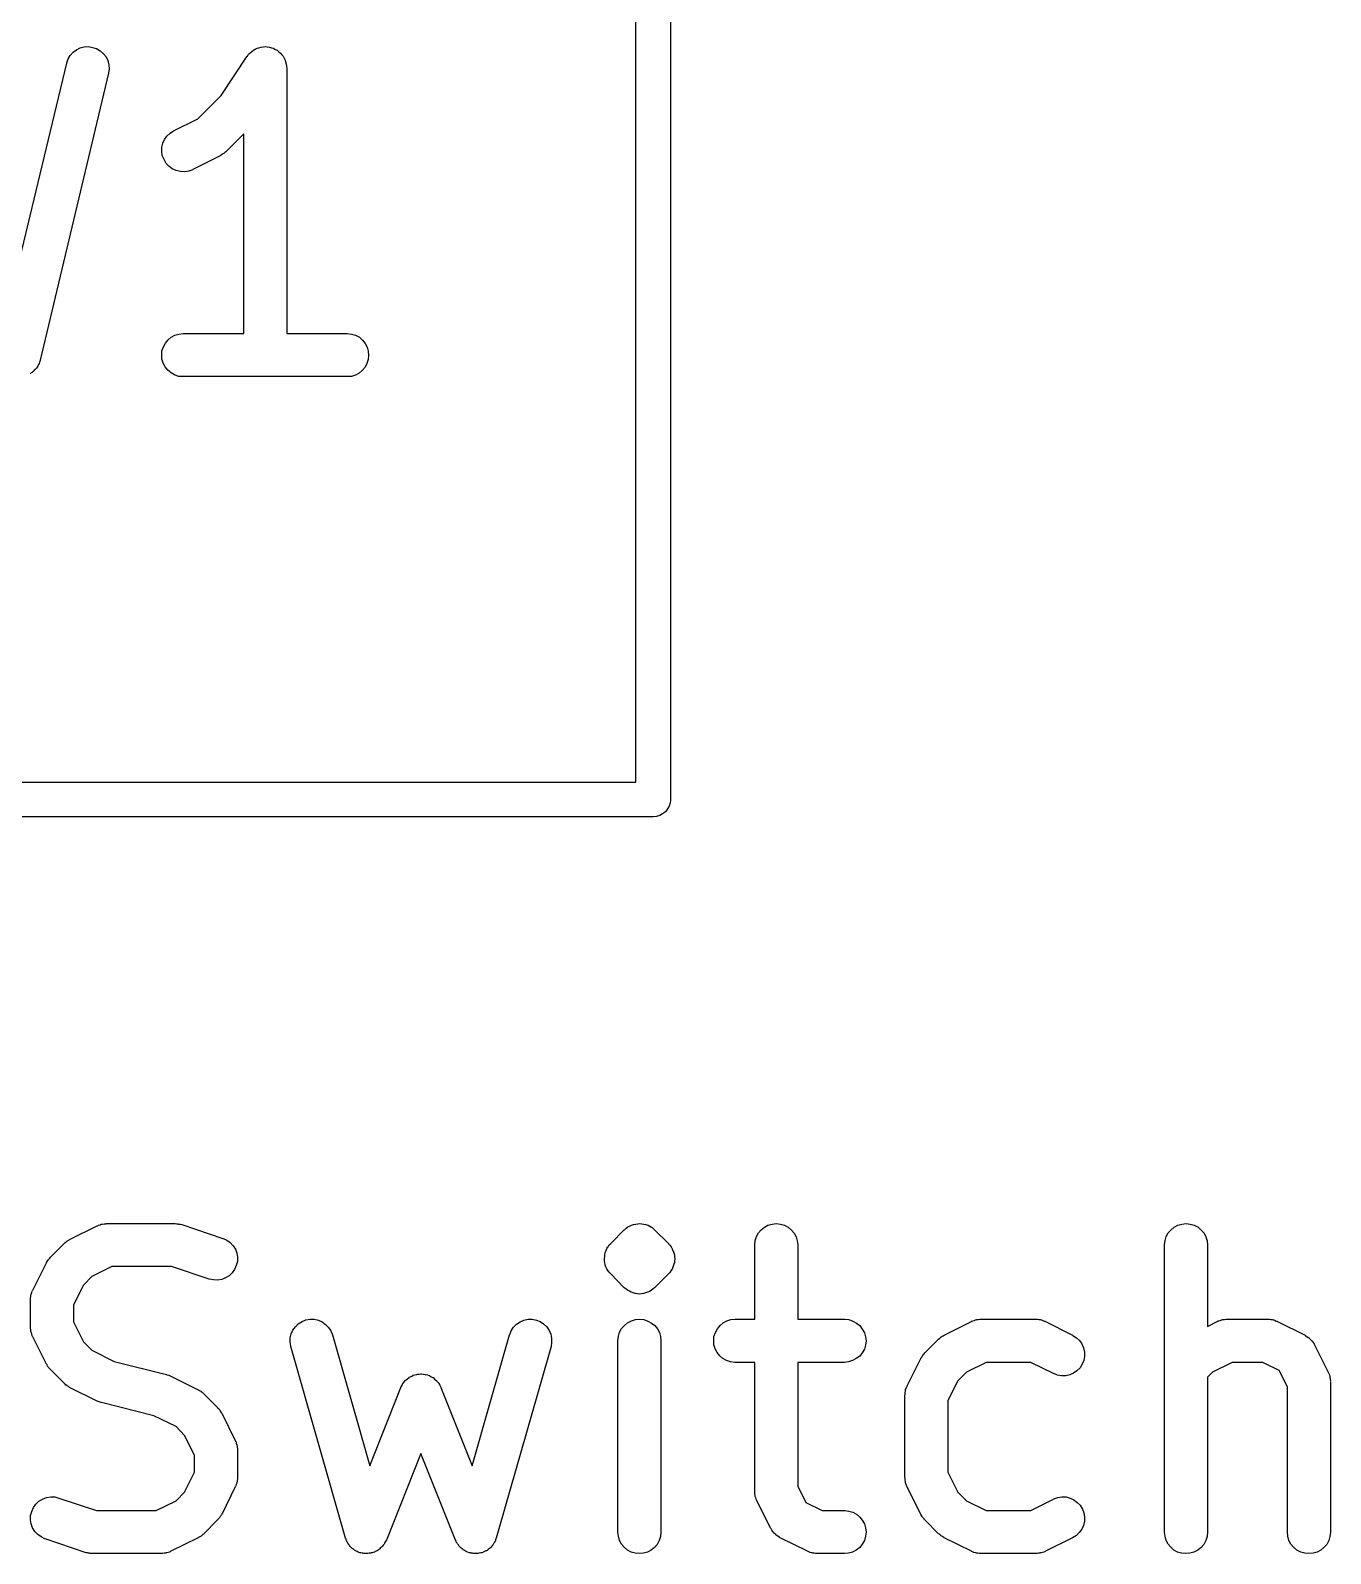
# Model space of a CAD drawing. Extents: x 99 to 194, y -157 to -33.
# Drawn here: x 189 to 193.53, y -105.84 to -100.53 of the extents above; entities that cross this region are included whole.
import ezdxf

# ---------------------------------------------------------------- set-up
doc = ezdxf.new("R2010")
doc.units = 0
doc.layers.add('BLACK', color=7, linetype='CONTINUOUS')

msp = doc.modelspace()

# ---------------------------------------------------------------- linework, layer by layer
at = {"layer": 'BLACK', "linetype": 'CONTINUOUS'}
for p, q in [((191.226, -91.6119), (191.226, -103.206)), ((191.106, -103.149), (191.106, -91.669)), ((189.144, -100.606), (189.156, -100.597)), ((189.156, -100.597), (189.169, -100.591)), ((189.169, -100.591), (189.183, -100.587)), ((189.183, -100.587), (189.198, -100.586)), ((189.198, -100.586), (189.212, -100.589)), ((189.212, -100.589), (189.226, -100.593)), ((189.226, -100.593), (189.239, -100.601)), ((189.239, -100.601), (189.25, -100.611)), ((189.767, -100.603), (189.773, -100.599)), ((189.773, -100.599), (189.779, -100.595)), ((189.773, -100.599), (189.773, -100.599)), ((189.773, -100.599), (189.773, -100.599)), ((189.779, -100.595), (189.786, -100.592)), ((189.786, -100.592), (189.792, -100.59)), ((189.786, -100.592), (189.786, -100.592)), ((189.786, -100.592), (189.786, -100.592)), ((189.792, -100.59), (189.8, -100.588)), ((189.8, -100.588), (189.807, -100.587)), ((189.8, -100.588), (189.8, -100.588)), ((189.8, -100.588), (189.8, -100.588)), ((189.807, -100.587), (189.814, -100.586)), ((189.814, -100.586), (189.814, -100.586)), ((189.814, -100.586), (189.821, -100.587)), ((189.814, -100.586), (189.814, -100.586)), ((189.821, -100.587), (189.829, -100.588)), ((189.829, -100.588), (189.829, -100.588)), ((189.829, -100.588), (189.829, -100.588)), ((189.829, -100.588), (189.836, -100.59)), ((189.836, -100.59), (189.843, -100.592)), ((189.843, -100.592), (189.843, -100.592)), ((189.843, -100.592), (189.843, -100.592)), ((189.843, -100.592), (189.849, -100.596)), ((189.849, -100.596), (189.856, -100.599)), ((189.856, -100.599), (189.856, -100.599)), ((189.856, -100.599), (189.856, -100.599)), ((189.856, -100.599), (189.861, -100.604)), ((188.952, -101.355), (189.122, -100.644)), ((189.122, -100.643), (189.127, -100.629)), ((189.122, -100.644), (189.122, -100.643)), ((189.127, -100.629), (189.134, -100.617)), ((189.134, -100.617), (189.144, -100.606)), ((189.25, -100.611), (189.259, -100.622)), ((189.259, -100.622), (189.265, -100.635)), ((189.265, -100.635), (189.269, -100.65)), ((189.269, -100.65), (189.27, -100.664)), ((189.66, -100.756), (189.751, -100.62)), ((189.751, -100.62), (189.752, -100.619)), ((189.752, -100.619), (189.756, -100.613)), ((189.752, -100.619), (189.752, -100.619)), ((189.752, -100.619), (189.752, -100.619)), ((189.752, -100.619), (189.752, -100.619)), ((189.756, -100.613), (189.761, -100.608)), ((189.761, -100.608), (189.767, -100.603)), ((189.761, -100.608), (189.761, -100.608)), ((189.761, -100.608), (189.761, -100.608)), ((189.861, -100.604), (189.867, -100.609)), ((189.867, -100.609), (189.867, -100.609)), ((189.867, -100.609), (189.867, -100.609)), ((189.867, -100.609), (189.871, -100.614)), ((189.871, -100.614), (189.876, -100.62)), ((189.876, -100.62), (189.876, -100.62)), ((189.876, -100.62), (189.876, -100.62)), ((189.876, -100.62), (189.88, -100.626)), ((189.88, -100.626), (189.883, -100.633)), ((189.883, -100.633), (189.883, -100.633)), ((189.883, -100.633), (189.883, -100.633)), ((189.883, -100.633), (189.885, -100.639)), ((189.885, -100.639), (189.887, -100.647)), ((189.887, -100.647), (189.887, -100.647)), ((189.887, -100.647), (189.887, -100.647)), ((189.887, -100.647), (189.888, -100.654)), ((189.888, -100.654), (189.889, -100.661)), ((189.268, -100.679), (189.029, -101.679)), ((189.27, -100.664), (189.268, -100.679)), ((189.889, -100.661), (189.889, -101.586)), ((189.579, -100.838), (189.66, -100.756)), ((189.494, -100.88), (189.579, -100.838)), ((189.457, -100.923), (189.463, -100.91)), ((189.463, -100.91), (189.471, -100.898)), ((189.471, -100.898), (189.482, -100.888)), ((189.482, -100.888), (189.494, -100.88)), ((189.739, -100.89), (189.676, -100.953)), ((189.739, -101.586), (189.739, -100.89)), ((189.453, -100.952), (189.454, -100.937)), ((189.455, -100.966), (189.453, -100.952)), ((189.454, -100.937), (189.457, -100.923)), ((189.461, -100.98), (189.455, -100.966)), ((189.657, -100.967), (189.561, -101.014)), ((189.66, -100.964), (189.657, -100.967)), ((189.664, -100.962), (189.66, -100.964)), ((189.666, -100.96), (189.664, -100.962)), ((189.669, -100.959), (189.666, -100.96)), ((189.672, -100.956), (189.669, -100.959)), ((189.675, -100.953), (189.672, -100.956)), ((189.676, -100.953), (189.675, -100.953)), ((189.468, -100.993), (189.461, -100.98)), ((189.478, -101.003), (189.468, -100.993)), ((189.49, -101.012), (189.478, -101.003)), ((189.503, -101.018), (189.49, -101.012)), ((189.518, -101.021), (189.503, -101.018)), ((189.532, -101.022), (189.518, -101.021)), ((189.547, -101.02), (189.532, -101.022)), ((189.561, -101.015), (189.547, -101.02)), ((189.561, -101.014), (189.561, -101.015)), ((189.466, -101.619), (189.475, -101.608)), ((189.475, -101.608), (189.486, -101.599)), ((189.486, -101.599), (189.499, -101.592)), ((189.499, -101.592), (189.513, -101.588)), ((189.513, -101.588), (189.528, -101.586)), ((189.528, -101.586), (189.739, -101.586)), ((189.889, -101.586), (190.099, -101.586)), ((190.099, -101.586), (190.1, -101.586)), ((190.1, -101.586), (190.115, -101.588)), ((190.115, -101.588), (190.129, -101.592)), ((190.129, -101.592), (190.142, -101.599)), ((190.142, -101.599), (190.153, -101.609)), ((190.153, -101.609), (190.162, -101.62)), ((189.453, -101.661), (189.454, -101.646)), ((189.454, -101.675), (189.453, -101.661)), ((189.454, -101.646), (189.459, -101.632)), ((189.459, -101.632), (189.466, -101.619)), ((190.162, -101.62), (190.169, -101.633)), ((190.169, -101.633), (190.173, -101.647)), ((190.173, -101.647), (190.174, -101.662)), ((190.174, -101.662), (190.173, -101.676)), ((189.009, -101.714), (189.007, -101.717)), ((189.012, -101.711), (189.009, -101.714)), ((189.014, -101.709), (189.012, -101.711)), ((189.017, -101.706), (189.014, -101.709)), ((189.019, -101.703), (189.017, -101.706)), ((189.021, -101.7), (189.019, -101.703)), ((189.022, -101.696), (189.021, -101.7)), ((189.024, -101.694), (189.022, -101.696)), ((189.026, -101.69), (189.024, -101.694)), ((189.027, -101.686), (189.026, -101.69)), ((189.028, -101.683), (189.027, -101.686)), ((189.029, -101.68), (189.028, -101.683)), ((189.029, -101.679), (189.029, -101.68)), ((189.458, -101.689), (189.454, -101.675)), ((189.465, -101.702), (189.458, -101.689)), ((189.474, -101.714), (189.465, -101.702)), ((189.486, -101.723), (189.474, -101.714)), ((190.152, -101.715), (190.141, -101.724)), ((190.162, -101.703), (190.152, -101.715)), ((190.168, -101.69), (190.162, -101.703)), ((190.173, -101.676), (190.168, -101.69)), ((188.998, -101.723), (188.995, -101.726)), ((189.002, -101.721), (188.998, -101.723)), ((189.004, -101.719), (189.002, -101.721)), ((189.007, -101.717), (189.004, -101.719)), ((189.498, -101.73), (189.486, -101.723)), ((189.512, -101.735), (189.498, -101.73)), ((189.527, -101.736), (189.512, -101.735)), ((189.528, -101.736), (189.527, -101.736)), ((190.099, -101.736), (189.528, -101.736)), ((190.114, -101.735), (190.099, -101.736)), ((190.128, -101.731), (190.114, -101.735)), ((190.141, -101.724), (190.128, -101.731)), ((179.226, -103.149), (191.106, -103.149)), ((191.209, -103.252), (191.199, -103.259)), ((191.216, -103.242), (191.209, -103.252)), ((191.222, -103.232), (191.216, -103.242)), ((191.225, -103.221), (191.222, -103.232)), ((191.226, -103.212), (191.225, -103.221)), ((191.226, -103.206), (191.226, -103.209)), ((191.226, -103.209), (191.226, -103.212)), ((191.226, -103.212), (191.226, -103.212)), ((191.163, -103.269), (179.169, -103.269)), ((191.166, -103.269), (191.163, -103.269)), ((191.178, -103.268), (191.166, -103.269)), ((191.189, -103.265), (191.178, -103.268)), ((191.199, -103.259), (191.189, -103.265)), ((189.247, -104.688), (189.252, -104.687)), ((189.252, -104.687), (189.257, -104.687)), ((189.257, -104.687), (189.259, -104.687)), ((189.259, -104.687), (189.261, -104.686)), ((189.261, -104.686), (189.499, -104.686)), ((189.499, -104.686), (189.5, -104.686)), ((189.5, -104.686), (189.505, -104.687)), ((189.505, -104.687), (189.509, -104.687)), ((189.509, -104.687), (189.512, -104.688)), ((191.105, -104.688), (191.112, -104.687)), ((191.112, -104.687), (191.119, -104.686)), ((191.119, -104.686), (191.119, -104.686)), ((191.119, -104.686), (191.119, -104.686)), ((191.119, -104.686), (191.119, -104.686)), ((191.119, -104.686), (191.126, -104.687)), ((191.119, -104.686), (191.119, -104.686)), ((191.126, -104.687), (191.133, -104.688)), ((191.581, -104.688), (191.595, -104.686)), ((191.595, -104.686), (191.61, -104.688)), ((193.009, -104.688), (193.024, -104.686)), ((193.024, -104.686), (193.038, -104.688)), ((189.132, -104.742), (189.228, -104.694)), ((189.228, -104.694), (189.229, -104.694)), ((189.229, -104.694), (189.231, -104.693)), ((189.231, -104.693), (189.233, -104.692)), ((189.233, -104.692), (189.238, -104.691)), ((189.238, -104.691), (189.242, -104.689)), ((189.242, -104.689), (189.245, -104.688)), ((189.245, -104.688), (189.247, -104.688)), ((189.512, -104.688), (189.515, -104.688)), ((189.515, -104.688), (189.519, -104.689)), ((189.519, -104.689), (189.523, -104.69)), ((189.523, -104.69), (189.666, -104.738)), ((189.666, -104.738), (189.667, -104.738)), ((189.667, -104.738), (189.68, -104.744)), ((191.018, -104.756), (191.065, -104.708)), ((191.065, -104.708), (191.066, -104.708)), ((191.066, -104.708), (191.072, -104.703)), ((191.066, -104.708), (191.066, -104.708)), ((191.066, -104.708), (191.066, -104.708)), ((191.066, -104.708), (191.066, -104.708)), ((191.066, -104.708), (191.066, -104.708)), ((191.066, -104.708), (191.066, -104.708)), ((191.066, -104.708), (191.066, -104.708)), ((191.072, -104.703), (191.077, -104.699)), ((191.077, -104.699), (191.078, -104.698)), ((191.077, -104.699), (191.077, -104.699)), ((191.077, -104.699), (191.077, -104.699)), ((191.077, -104.699), (191.077, -104.699)), ((191.078, -104.698), (191.084, -104.695)), ((191.084, -104.695), (191.09, -104.692)), ((191.09, -104.692), (191.09, -104.692)), ((191.09, -104.692), (191.09, -104.692)), ((191.09, -104.692), (191.09, -104.692)), ((191.09, -104.692), (191.091, -104.692)), ((191.091, -104.692), (191.097, -104.69)), ((191.097, -104.69), (191.104, -104.688)), ((191.104, -104.688), (191.104, -104.688)), ((191.104, -104.688), (191.104, -104.688)), ((191.104, -104.688), (191.104, -104.688)), ((191.104, -104.688), (191.105, -104.688)), ((191.133, -104.688), (191.133, -104.688)), ((191.133, -104.688), (191.133, -104.688)), ((191.133, -104.688), (191.134, -104.688)), ((191.134, -104.688), (191.134, -104.688)), ((191.134, -104.688), (191.14, -104.69)), ((191.14, -104.69), (191.147, -104.692)), ((191.147, -104.692), (191.147, -104.692)), ((191.147, -104.692), (191.147, -104.692)), ((191.147, -104.692), (191.148, -104.692)), ((191.148, -104.692), (191.148, -104.692)), ((191.148, -104.692), (191.154, -104.696)), ((191.154, -104.696), (191.16, -104.699)), ((191.16, -104.699), (191.16, -104.699)), ((191.16, -104.699), (191.16, -104.699)), ((191.16, -104.699), (191.16, -104.699)), ((191.16, -104.699), (191.161, -104.699)), ((191.161, -104.699), (191.166, -104.704)), ((191.166, -104.704), (191.171, -104.708)), ((191.171, -104.708), (191.219, -104.756)), ((191.521, -104.746), (191.526, -104.732)), ((191.526, -104.732), (191.533, -104.719)), ((191.533, -104.719), (191.542, -104.708)), ((191.542, -104.708), (191.554, -104.699)), ((191.554, -104.699), (191.566, -104.692)), ((191.566, -104.692), (191.581, -104.688)), ((191.61, -104.688), (191.624, -104.692)), ((191.624, -104.692), (191.637, -104.699)), ((191.637, -104.699), (191.648, -104.709)), ((191.648, -104.709), (191.657, -104.72)), ((191.657, -104.72), (191.664, -104.733)), ((191.664, -104.733), (191.668, -104.747)), ((192.95, -104.746), (192.954, -104.732)), ((192.954, -104.732), (192.961, -104.719)), ((192.961, -104.719), (192.971, -104.708)), ((192.971, -104.708), (192.982, -104.699)), ((192.982, -104.699), (192.995, -104.692)), ((192.995, -104.692), (193.009, -104.688)), ((193.038, -104.688), (193.052, -104.692)), ((193.052, -104.692), (193.065, -104.699)), ((193.065, -104.699), (193.076, -104.709)), ((193.076, -104.709), (193.086, -104.72)), ((193.086, -104.72), (193.092, -104.733)), ((193.092, -104.733), (193.097, -104.747)), ((189.065, -104.804), (189.113, -104.756)), ((189.113, -104.756), (189.114, -104.755)), ((189.114, -104.755), (189.117, -104.753)), ((189.117, -104.753), (189.12, -104.75)), ((189.12, -104.75), (189.123, -104.748)), ((189.123, -104.748), (189.125, -104.746)), ((189.125, -104.746), (189.129, -104.744)), ((189.129, -104.744), (189.132, -104.742)), ((189.68, -104.744), (189.692, -104.753)), ((189.692, -104.753), (189.702, -104.764)), ((189.702, -104.764), (189.71, -104.776)), ((189.71, -104.776), (189.715, -104.79)), ((189.715, -104.79), (189.717, -104.804)), ((190.997, -104.794), (190.999, -104.787)), ((190.999, -104.787), (191.002, -104.78)), ((191.002, -104.78), (191.005, -104.773)), ((191.002, -104.78), (191.002, -104.78)), ((191.002, -104.78), (191.002, -104.78)), ((191.005, -104.773), (191.008, -104.767)), ((191.008, -104.767), (191.009, -104.767)), ((191.009, -104.767), (191.013, -104.761)), ((191.009, -104.767), (191.009, -104.767)), ((191.013, -104.761), (191.018, -104.756)), ((191.219, -104.756), (191.219, -104.756)), ((191.219, -104.756), (191.219, -104.756)), ((191.219, -104.756), (191.219, -104.756)), ((191.219, -104.756), (191.22, -104.757)), ((191.22, -104.757), (191.224, -104.762)), ((191.224, -104.762), (191.229, -104.768)), ((191.229, -104.768), (191.229, -104.768)), ((191.229, -104.768), (191.229, -104.768)), ((191.229, -104.768), (191.232, -104.774)), ((191.232, -104.774), (191.235, -104.781)), ((191.235, -104.781), (191.236, -104.781)), ((191.236, -104.781), (191.236, -104.781)), ((191.236, -104.781), (191.238, -104.788)), ((191.238, -104.788), (191.24, -104.795)), ((191.52, -104.76), (191.521, -104.746)), ((191.52, -104.761), (191.52, -104.76)), ((191.52, -105.02), (191.52, -104.761)), ((191.668, -104.747), (191.67, -104.761)), ((191.67, -104.761), (191.67, -105.02)), ((192.948, -104.76), (192.95, -104.746)), ((192.948, -104.761), (192.948, -104.76)), ((192.948, -105.761), (192.948, -104.761)), ((193.097, -104.747), (193.098, -104.761)), ((193.098, -104.761), (193.098, -105.045)), ((189.004, -104.918), (189.051, -104.823)), ((189.051, -104.823), (189.052, -104.822)), ((189.052, -104.822), (189.054, -104.819)), ((189.054, -104.819), (189.056, -104.815)), ((189.056, -104.815), (189.058, -104.812)), ((189.058, -104.812), (189.06, -104.81)), ((189.06, -104.81), (189.063, -104.807)), ((189.063, -104.807), (189.065, -104.804)), ((189.279, -104.836), (189.21, -104.871)), ((189.487, -104.836), (189.279, -104.836)), ((189.618, -104.88), (189.487, -104.836)), ((189.713, -104.833), (189.707, -104.847)), ((189.717, -104.819), (189.713, -104.833)), ((189.717, -104.804), (189.717, -104.819)), ((190.996, -104.808), (190.997, -104.801)), ((190.996, -104.809), (190.996, -104.808)), ((190.996, -104.808), (190.996, -104.808)), ((190.996, -104.816), (190.996, -104.809)), ((190.997, -104.823), (190.996, -104.816)), ((190.997, -104.801), (190.997, -104.794)), ((190.997, -104.794), (190.997, -104.794)), ((190.997, -104.794), (190.997, -104.794)), ((190.999, -104.83), (190.997, -104.823)), ((190.997, -104.823), (190.997, -104.823)), ((190.997, -104.823), (190.997, -104.823)), ((191.001, -104.837), (190.999, -104.83)), ((191.005, -104.844), (191.001, -104.837)), ((191.001, -104.837), (191.001, -104.837)), ((191.001, -104.837), (191.001, -104.837)), ((191.008, -104.85), (191.005, -104.844)), ((191.232, -104.845), (191.228, -104.851)), ((191.235, -104.838), (191.232, -104.845)), ((191.237, -104.831), (191.235, -104.838)), ((191.235, -104.838), (191.235, -104.838)), ((191.235, -104.838), (191.235, -104.838)), ((191.239, -104.824), (191.237, -104.831)), ((191.24, -104.824), (191.239, -104.824)), ((191.239, -104.824), (191.239, -104.824)), ((191.24, -104.795), (191.24, -104.795)), ((191.24, -104.795), (191.24, -104.795)), ((191.24, -104.795), (191.24, -104.802)), ((191.24, -104.802), (191.241, -104.809)), ((191.241, -104.81), (191.24, -104.817)), ((191.24, -104.817), (191.24, -104.824)), ((191.241, -104.809), (191.241, -104.81)), ((191.241, -104.81), (191.241, -104.81)), ((189.21, -104.871), (189.18, -104.901)), ((189.633, -104.883), (189.618, -104.88)), ((189.647, -104.884), (189.633, -104.883)), ((189.662, -104.881), (189.647, -104.884)), ((189.675, -104.876), (189.662, -104.881)), ((189.688, -104.868), (189.675, -104.876)), ((189.699, -104.858), (189.688, -104.868)), ((189.707, -104.847), (189.699, -104.858)), ((191.013, -104.856), (191.008, -104.85)), ((191.008, -104.85), (191.008, -104.85)), ((191.008, -104.85), (191.008, -104.85)), ((191.017, -104.861), (191.013, -104.856)), ((191.017, -104.862), (191.017, -104.861)), ((191.018, -104.862), (191.017, -104.862)), ((191.017, -104.862), (191.017, -104.862)), ((191.017, -104.862), (191.017, -104.862)), ((191.065, -104.91), (191.018, -104.862)), ((191.219, -104.862), (191.171, -104.91)), ((191.224, -104.857), (191.219, -104.862)), ((191.228, -104.851), (191.224, -104.857)), ((191.228, -104.851), (191.228, -104.851)), ((191.228, -104.851), (191.228, -104.851)), ((188.996, -104.946), (188.997, -104.941)), ((188.996, -104.949), (188.996, -104.946)), ((188.996, -104.951), (188.996, -104.949)), ((188.996, -104.952), (188.996, -104.951)), ((188.996, -105.047), (188.996, -104.952)), ((188.997, -104.936), (188.998, -104.934)), ((188.997, -104.941), (188.997, -104.936)), ((188.998, -104.932), (189, -104.927)), ((188.998, -104.934), (188.998, -104.932)), ((189, -104.927), (189.002, -104.922)), ((189.002, -104.922), (189.003, -104.92)), ((189.003, -104.92), (189.004, -104.918)), ((189.18, -104.901), (189.146, -104.97)), ((191.071, -104.914), (191.065, -104.91)), ((191.076, -104.919), (191.071, -104.914)), ((191.077, -104.919), (191.076, -104.919)), ((191.076, -104.919), (191.076, -104.919)), ((191.076, -104.919), (191.076, -104.919)), ((191.083, -104.922), (191.077, -104.919)), ((191.077, -104.919), (191.077, -104.919)), ((191.089, -104.926), (191.083, -104.922)), ((191.09, -104.926), (191.089, -104.926)), ((191.089, -104.926), (191.089, -104.926)), ((191.089, -104.926), (191.089, -104.926)), ((191.089, -104.926), (191.089, -104.926)), ((191.096, -104.928), (191.09, -104.926)), ((191.103, -104.93), (191.096, -104.928)), ((191.096, -104.928), (191.096, -104.928)), ((191.104, -104.93), (191.103, -104.93)), ((191.103, -104.93), (191.103, -104.93)), ((191.103, -104.93), (191.103, -104.93)), ((191.103, -104.93), (191.103, -104.93)), ((191.111, -104.931), (191.104, -104.93)), ((191.118, -104.932), (191.111, -104.931)), ((191.125, -104.931), (191.118, -104.932)), ((191.118, -104.932), (191.118, -104.932)), ((191.118, -104.932), (191.118, -104.932)), ((191.118, -104.932), (191.118, -104.932)), ((191.118, -104.932), (191.118, -104.932)), ((191.132, -104.93), (191.125, -104.931)), ((191.133, -104.93), (191.132, -104.93)), ((191.132, -104.93), (191.132, -104.93)), ((191.132, -104.93), (191.132, -104.93)), ((191.139, -104.928), (191.133, -104.93)), ((191.133, -104.93), (191.133, -104.93)), ((191.146, -104.926), (191.139, -104.928)), ((191.147, -104.926), (191.146, -104.926)), ((191.146, -104.926), (191.146, -104.926)), ((191.146, -104.926), (191.146, -104.926)), ((191.153, -104.923), (191.147, -104.926)), ((191.147, -104.926), (191.147, -104.926)), ((191.159, -104.92), (191.153, -104.923)), ((191.16, -104.919), (191.159, -104.919)), ((191.159, -104.919), (191.159, -104.919)), ((191.159, -104.919), (191.159, -104.92)), ((191.165, -104.915), (191.16, -104.919)), ((191.16, -104.919), (191.16, -104.919)), ((191.171, -104.91), (191.165, -104.915)), ((191.171, -104.91), (191.171, -104.91)), ((191.171, -104.91), (191.171, -104.91)), ((191.171, -104.91), (191.171, -104.91)), ((191.171, -104.91), (191.171, -104.91)), ((191.171, -104.91), (191.171, -104.91)), ((191.171, -104.91), (191.171, -104.91)), ((191.171, -104.91), (191.171, -104.91)), ((189.146, -104.97), (189.146, -105.029)), ((188.996, -105.049), (188.996, -105.047)), ((188.996, -105.051), (188.996, -105.049)), ((188.997, -105.057), (188.996, -105.051)), ((188.997, -105.062), (188.997, -105.057)), ((189.146, -105.029), (189.18, -105.098)), ((189.904, -105.071), (189.91, -105.058)), ((189.91, -105.058), (189.919, -105.046)), ((189.919, -105.046), (189.929, -105.036)), ((189.929, -105.036), (189.942, -105.028)), ((189.942, -105.028), (189.955, -105.022)), ((189.955, -105.022), (189.97, -105.02)), ((189.97, -105.02), (189.984, -105.02)), ((189.984, -105.02), (189.999, -105.023)), ((189.999, -105.023), (190.012, -105.029)), ((190.012, -105.029), (190.024, -105.038)), ((190.024, -105.038), (190.034, -105.048)), ((190.034, -105.048), (190.042, -105.06)), ((190.671, -105.06), (190.679, -105.047)), ((190.679, -105.047), (190.69, -105.037)), ((190.69, -105.037), (190.702, -105.029)), ((190.702, -105.029), (190.715, -105.023)), ((190.715, -105.023), (190.73, -105.02)), ((190.73, -105.02), (190.744, -105.02)), ((190.744, -105.02), (190.759, -105.023)), ((190.759, -105.023), (190.772, -105.028)), ((190.772, -105.028), (190.784, -105.036)), ((190.784, -105.036), (190.795, -105.046)), ((190.795, -105.046), (190.803, -105.059)), ((191.049, -105.065), (191.056, -105.052)), ((191.056, -105.052), (191.066, -105.041)), ((191.066, -105.041), (191.077, -105.032)), ((191.077, -105.032), (191.09, -105.025)), ((191.09, -105.025), (191.104, -105.021)), ((191.104, -105.021), (191.119, -105.02)), ((191.119, -105.02), (191.133, -105.021)), ((191.133, -105.021), (191.147, -105.026)), ((191.147, -105.026), (191.16, -105.033)), ((191.16, -105.033), (191.172, -105.042)), ((191.172, -105.042), (191.181, -105.053)), ((191.181, -105.053), (191.188, -105.066)), ((191.383, -105.066), (191.39, -105.053)), ((191.39, -105.053), (191.399, -105.041)), ((191.399, -105.041), (191.41, -105.032)), ((191.41, -105.032), (191.423, -105.025)), ((191.423, -105.025), (191.437, -105.021)), ((191.437, -105.021), (191.452, -105.02)), ((191.452, -105.02), (191.52, -105.02)), ((191.67, -105.02), (191.833, -105.02)), ((191.833, -105.02), (191.834, -105.02)), ((191.834, -105.02), (191.848, -105.021)), ((191.848, -105.021), (191.862, -105.026)), ((191.862, -105.026), (191.875, -105.033)), ((191.875, -105.033), (191.886, -105.042)), ((191.886, -105.042), (191.895, -105.054)), ((191.895, -105.054), (191.902, -105.067)), ((192.18, -105.075), (192.275, -105.028)), ((192.275, -105.028), (192.276, -105.027)), ((192.276, -105.027), (192.278, -105.026)), ((192.278, -105.026), (192.28, -105.025)), ((192.28, -105.025), (192.285, -105.024)), ((192.285, -105.024), (192.29, -105.022)), ((192.29, -105.022), (192.292, -105.022)), ((192.292, -105.022), (192.294, -105.021)), ((192.294, -105.021), (192.299, -105.021)), ((192.299, -105.021), (192.304, -105.02)), ((192.304, -105.02), (192.307, -105.02)), ((192.307, -105.02), (192.309, -105.02)), ((192.309, -105.02), (192.499, -105.02)), ((192.499, -105.02), (192.5, -105.02)), ((192.5, -105.02), (192.503, -105.02)), ((192.503, -105.02), (192.505, -105.02)), ((192.505, -105.02), (192.51, -105.021)), ((192.51, -105.021), (192.515, -105.021)), ((192.515, -105.021), (192.517, -105.022)), ((192.517, -105.022), (192.519, -105.022)), ((192.519, -105.022), (192.524, -105.024)), ((192.524, -105.024), (192.529, -105.026)), ((192.529, -105.026), (192.531, -105.027)), ((192.531, -105.027), (192.533, -105.028)), ((192.533, -105.028), (192.628, -105.075)), ((193.098, -105.045), (193.132, -105.028)), ((193.132, -105.028), (193.133, -105.027)), ((193.133, -105.027), (193.135, -105.026)), ((193.135, -105.026), (193.137, -105.025)), ((193.137, -105.025), (193.142, -105.024)), ((193.142, -105.024), (193.147, -105.022)), ((193.147, -105.022), (193.149, -105.022)), ((193.149, -105.022), (193.151, -105.021)), ((193.151, -105.021), (193.157, -105.021)), ((193.157, -105.021), (193.162, -105.02)), ((193.162, -105.02), (193.164, -105.02)), ((193.164, -105.02), (193.166, -105.02)), ((193.166, -105.02), (193.309, -105.02)), ((193.309, -105.02), (193.31, -105.02)), ((193.31, -105.02), (193.312, -105.02)), ((193.312, -105.02), (193.314, -105.02)), ((193.314, -105.02), (193.319, -105.021)), ((193.319, -105.021), (193.324, -105.021)), ((193.324, -105.021), (193.327, -105.022)), ((193.327, -105.022), (193.329, -105.022)), ((193.329, -105.022), (193.334, -105.024)), ((193.334, -105.024), (193.338, -105.026)), ((193.338, -105.026), (193.34, -105.027)), ((193.34, -105.027), (193.342, -105.028)), ((193.342, -105.028), (193.438, -105.075)), ((188.998, -105.064), (188.997, -105.062)), ((188.998, -105.066), (188.998, -105.064)), ((189, -105.071), (188.998, -105.066)), ((189.001, -105.076), (189, -105.071)), ((189.002, -105.078), (189.001, -105.076)), ((189.003, -105.08), (189.002, -105.078)), ((189.004, -105.081), (189.003, -105.08)), ((189.051, -105.176), (189.004, -105.081)), ((189.18, -105.098), (189.21, -105.128)), ((189.901, -105.085), (189.904, -105.071)), ((189.901, -105.1), (189.901, -105.085)), ((189.903, -105.114), (189.901, -105.1)), ((190.042, -105.06), (190.048, -105.074)), ((190.048, -105.074), (190.178, -105.53)), ((190.535, -105.53), (190.665, -105.074)), ((190.665, -105.074), (190.666, -105.073)), ((190.666, -105.073), (190.671, -105.06)), ((190.803, -105.059), (190.809, -105.072)), ((190.809, -105.072), (190.812, -105.086)), ((190.812, -105.101), (190.81, -105.115)), ((190.812, -105.086), (190.812, -105.101)), ((191.043, -105.094), (191.045, -105.079)), ((191.043, -105.095), (191.043, -105.094)), ((191.043, -105.761), (191.043, -105.095)), ((191.045, -105.079), (191.049, -105.065)), ((191.188, -105.066), (191.192, -105.08)), ((191.192, -105.08), (191.193, -105.095)), ((191.193, -105.095), (191.193, -105.761)), ((191.377, -105.094), (191.378, -105.08)), ((191.378, -105.109), (191.377, -105.094)), ((191.378, -105.08), (191.383, -105.066)), ((191.382, -105.123), (191.378, -105.109)), ((191.902, -105.067), (191.906, -105.081)), ((191.906, -105.11), (191.902, -105.124)), ((191.906, -105.081), (191.908, -105.095)), ((191.908, -105.095), (191.906, -105.11)), ((192.113, -105.137), (192.161, -105.089)), ((192.161, -105.089), (192.165, -105.086)), ((192.161, -105.089), (192.161, -105.089)), ((192.165, -105.086), (192.168, -105.083)), ((192.168, -105.083), (192.17, -105.081)), ((192.17, -105.081), (192.173, -105.079)), ((192.173, -105.079), (192.177, -105.077)), ((192.177, -105.077), (192.18, -105.075)), ((192.628, -105.075), (192.629, -105.076)), ((192.629, -105.076), (192.641, -105.084)), ((192.641, -105.084), (192.652, -105.094)), ((192.652, -105.094), (192.66, -105.106)), ((192.66, -105.106), (192.666, -105.119)), ((193.438, -105.075), (193.439, -105.076)), ((193.439, -105.076), (193.44, -105.077)), ((193.44, -105.077), (193.441, -105.077)), ((193.441, -105.077), (193.446, -105.081)), ((193.446, -105.081), (193.451, -105.084)), ((193.451, -105.084), (193.452, -105.085)), ((193.452, -105.085), (193.453, -105.086)), ((193.453, -105.086), (193.457, -105.09)), ((193.457, -105.09), (193.461, -105.094)), ((193.461, -105.094), (193.462, -105.095)), ((193.462, -105.095), (193.463, -105.096)), ((193.463, -105.096), (193.466, -105.101)), ((193.466, -105.101), (193.47, -105.106)), ((193.47, -105.106), (193.47, -105.107)), ((193.47, -105.107), (193.471, -105.109)), ((193.471, -105.109), (193.519, -105.204)), ((189.21, -105.128), (189.287, -105.167)), ((189.903, -105.115), (189.903, -105.114)), ((190.094, -105.782), (189.903, -105.115)), ((190.81, -105.115), (190.619, -105.782)), ((191.389, -105.136), (191.382, -105.123)), ((191.398, -105.147), (191.389, -105.136)), ((191.409, -105.157), (191.398, -105.147)), ((191.422, -105.164), (191.409, -105.157)), ((191.436, -105.168), (191.422, -105.164)), ((191.861, -105.164), (191.847, -105.168)), ((191.874, -105.157), (191.861, -105.164)), ((191.886, -105.148), (191.874, -105.157)), ((191.895, -105.137), (191.886, -105.148)), ((191.902, -105.124), (191.895, -105.137)), ((192.051, -105.252), (192.099, -105.156)), ((192.099, -105.155), (192.102, -105.152)), ((192.099, -105.156), (192.099, -105.155)), ((192.102, -105.152), (192.104, -105.148)), ((192.104, -105.148), (192.106, -105.146)), ((192.106, -105.146), (192.107, -105.143)), ((192.107, -105.143), (192.11, -105.14)), ((192.11, -105.14), (192.113, -105.137)), ((192.667, -105.163), (192.661, -105.176)), ((192.666, -105.119), (192.669, -105.134)), ((192.669, -105.148), (192.667, -105.163)), ((192.669, -105.134), (192.669, -105.148)), ((189.054, -105.179), (189.051, -105.176)), ((189.055, -105.183), (189.054, -105.179)), ((189.057, -105.186), (189.055, -105.183)), ((189.059, -105.188), (189.057, -105.186)), ((189.062, -105.191), (189.059, -105.188)), ((189.065, -105.195), (189.062, -105.191)), ((189.113, -105.243), (189.065, -105.195)), ((189.065, -105.195), (189.065, -105.195)), ((189.287, -105.167), (189.47, -105.212)), ((189.47, -105.212), (189.471, -105.213)), ((189.471, -105.213), (189.471, -105.213)), ((189.471, -105.213), (189.472, -105.213)), ((189.472, -105.213), (189.478, -105.215)), ((189.478, -105.215), (189.485, -105.218)), ((190.322, -105.219), (190.328, -105.216)), ((190.328, -105.216), (190.329, -105.215)), ((190.328, -105.216), (190.328, -105.216)), ((190.329, -105.215), (190.335, -105.214)), ((190.335, -105.214), (190.342, -105.212)), ((190.342, -105.212), (190.343, -105.211)), ((190.342, -105.212), (190.342, -105.212)), ((190.343, -105.211), (190.35, -105.211)), ((190.35, -105.211), (190.356, -105.21)), ((190.356, -105.21), (190.357, -105.21)), ((190.357, -105.21), (190.358, -105.21)), ((190.358, -105.21), (190.364, -105.211)), ((190.364, -105.211), (190.371, -105.212)), ((190.371, -105.212), (190.372, -105.212)), ((190.372, -105.212), (190.372, -105.212)), ((190.372, -105.212), (190.379, -105.214)), ((190.379, -105.214), (190.385, -105.216)), ((190.385, -105.216), (190.386, -105.216)), ((190.386, -105.216), (190.386, -105.216)), ((190.386, -105.216), (190.392, -105.22)), ((191.451, -105.17), (191.436, -105.168)), ((191.452, -105.17), (191.451, -105.17)), ((191.52, -105.17), (191.452, -105.17)), ((191.52, -105.619), (191.52, -105.17)), ((191.833, -105.17), (191.67, -105.17)), ((191.67, -105.17), (191.67, -105.601)), ((191.847, -105.168), (191.833, -105.17)), ((192.258, -105.204), (192.228, -105.234)), ((192.327, -105.17), (192.258, -105.204)), ((192.482, -105.17), (192.327, -105.17)), ((192.561, -105.209), (192.482, -105.17)), ((192.575, -105.215), (192.561, -105.209)), ((192.589, -105.217), (192.575, -105.215)), ((192.604, -105.217), (192.589, -105.217)), ((192.618, -105.214), (192.604, -105.217)), ((192.631, -105.208), (192.618, -105.214)), ((192.643, -105.199), (192.631, -105.208)), ((192.654, -105.189), (192.643, -105.199)), ((192.661, -105.176), (192.654, -105.189)), ((193.115, -105.204), (193.098, -105.221)), ((193.184, -105.17), (193.115, -105.204)), ((193.291, -105.17), (193.184, -105.17)), ((193.348, -105.198), (193.291, -105.17)), ((193.377, -105.255), (193.348, -105.198)), ((193.519, -105.204), (193.519, -105.205)), ((193.519, -105.205), (193.52, -105.207)), ((193.52, -105.207), (193.521, -105.209)), ((193.521, -105.209), (193.523, -105.214)), ((193.523, -105.214), (193.524, -105.219)), ((189.116, -105.246), (189.113, -105.243)), ((189.119, -105.249), (189.116, -105.246)), ((189.122, -105.25), (189.119, -105.249)), ((189.124, -105.252), (189.122, -105.25)), ((189.128, -105.254), (189.124, -105.252)), ((189.132, -105.257), (189.128, -105.254)), ((189.228, -105.305), (189.132, -105.257)), ((189.132, -105.257), (189.132, -105.257)), ((189.485, -105.218), (189.485, -105.218)), ((189.485, -105.218), (189.485, -105.218)), ((189.485, -105.218), (189.58, -105.266)), ((189.58, -105.266), (189.581, -105.266)), ((189.581, -105.266), (189.585, -105.268)), ((189.585, -105.268), (189.589, -105.27)), ((189.589, -105.27), (189.591, -105.272)), ((190.178, -105.53), (190.287, -105.257)), ((190.287, -105.257), (190.287, -105.256)), ((190.287, -105.256), (190.288, -105.256)), ((190.288, -105.255), (190.291, -105.249)), ((190.288, -105.256), (190.288, -105.255)), ((190.291, -105.249), (190.294, -105.243)), ((190.294, -105.243), (190.295, -105.243)), ((190.295, -105.242), (190.299, -105.237)), ((190.295, -105.243), (190.295, -105.242)), ((190.299, -105.237), (190.303, -105.232)), ((190.303, -105.232), (190.304, -105.232)), ((190.304, -105.232), (190.305, -105.231)), ((190.305, -105.231), (190.31, -105.227)), ((190.31, -105.227), (190.315, -105.223)), ((190.315, -105.223), (190.315, -105.222)), ((190.315, -105.222), (190.316, -105.222)), ((190.316, -105.222), (190.322, -105.219)), ((190.392, -105.22), (190.398, -105.223)), ((190.398, -105.223), (190.398, -105.223)), ((190.398, -105.223), (190.399, -105.223)), ((190.399, -105.223), (190.404, -105.228)), ((190.404, -105.228), (190.409, -105.232)), ((190.409, -105.232), (190.41, -105.232)), ((190.41, -105.232), (190.41, -105.233)), ((190.41, -105.233), (190.414, -105.238)), ((190.414, -105.238), (190.419, -105.243)), ((190.419, -105.243), (190.419, -105.244)), ((190.419, -105.244), (190.419, -105.244)), ((190.419, -105.244), (190.422, -105.25)), ((190.422, -105.25), (190.426, -105.256)), ((190.426, -105.256), (190.426, -105.257)), ((190.426, -105.257), (190.426, -105.257)), ((190.426, -105.257), (190.535, -105.53)), ((192.044, -105.275), (192.045, -105.27)), ((192.045, -105.27), (192.046, -105.267)), ((192.046, -105.265), (192.048, -105.261)), ((192.046, -105.267), (192.046, -105.265)), ((192.048, -105.261), (192.049, -105.256)), ((192.049, -105.256), (192.051, -105.254)), ((192.051, -105.254), (192.051, -105.252)), ((192.228, -105.234), (192.193, -105.303)), ((193.098, -105.221), (193.098, -105.761)), ((193.377, -105.761), (193.377, -105.255)), ((193.524, -105.219), (193.525, -105.221)), ((193.525, -105.221), (193.525, -105.223)), ((193.525, -105.223), (193.526, -105.228)), ((193.526, -105.228), (193.527, -105.233)), ((193.527, -105.233), (193.526, -105.235)), ((193.526, -105.235), (193.527, -105.238)), ((193.527, -105.238), (193.527, -105.761)), ((189.235, -105.307), (189.228, -105.305)), ((189.228, -105.305), (189.228, -105.305)), ((189.228, -105.305), (189.228, -105.305)), ((189.241, -105.31), (189.235, -105.307)), ((189.242, -105.31), (189.241, -105.31)), ((189.243, -105.31), (189.242, -105.31)), ((189.242, -105.31), (189.242, -105.31)), ((189.426, -105.356), (189.243, -105.31)), ((189.591, -105.272), (189.594, -105.274)), ((189.594, -105.274), (189.597, -105.277)), ((189.597, -105.277), (189.6, -105.28)), ((189.6, -105.28), (189.648, -105.327)), ((192.043, -105.284), (192.044, -105.282)), ((192.043, -105.285), (192.043, -105.284)), ((192.043, -105.571), (192.043, -105.285)), ((192.044, -105.28), (192.044, -105.275)), ((192.044, -105.282), (192.044, -105.28)), ((192.193, -105.303), (192.193, -105.553)), ((189.503, -105.394), (189.426, -105.356)), ((189.648, -105.327), (189.648, -105.328)), ((189.648, -105.328), (189.651, -105.331)), ((189.651, -105.331), (189.654, -105.334)), ((189.654, -105.334), (189.656, -105.337)), ((189.656, -105.337), (189.657, -105.34)), ((189.657, -105.34), (189.659, -105.343)), ((189.659, -105.343), (189.662, -105.347)), ((189.662, -105.347), (189.709, -105.442)), ((189.533, -105.425), (189.503, -105.394)), ((189.567, -105.493), (189.533, -105.425)), ((189.709, -105.442), (189.71, -105.443)), ((189.71, -105.443), (189.71, -105.445)), ((189.71, -105.445), (189.712, -105.447)), ((189.712, -105.447), (189.713, -105.452)), ((189.713, -105.452), (189.715, -105.457)), ((189.715, -105.457), (189.715, -105.459)), ((189.715, -105.459), (189.716, -105.461)), ((189.716, -105.461), (189.716, -105.466)), ((189.716, -105.466), (189.717, -105.471)), ((189.717, -105.471), (189.717, -105.473)), ((189.717, -105.473), (189.717, -105.476)), ((189.717, -105.476), (189.717, -105.571)), ((189.567, -105.553), (189.567, -105.493)), ((190.356, -105.487), (190.236, -105.789)), ((190.477, -105.789), (190.356, -105.487)), ((189.533, -105.622), (189.567, -105.553)), ((189.716, -105.586), (189.715, -105.589)), ((189.715, -105.589), (189.715, -105.591)), ((189.717, -105.576), (189.716, -105.581)), ((189.716, -105.581), (189.716, -105.586)), ((189.717, -105.571), (189.717, -105.572)), ((189.717, -105.572), (189.717, -105.574)), ((189.717, -105.574), (189.717, -105.576)), ((192.044, -105.573), (192.043, -105.571)), ((192.044, -105.575), (192.044, -105.573)), ((192.044, -105.58), (192.044, -105.575)), ((192.045, -105.585), (192.044, -105.58)), ((192.045, -105.588), (192.045, -105.585)), ((192.046, -105.59), (192.045, -105.588)), ((192.193, -105.553), (192.228, -105.622)), ((189.037, -105.647), (189.051, -105.641)), ((189.051, -105.641), (189.066, -105.639)), ((189.066, -105.639), (189.08, -105.639)), ((189.08, -105.639), (189.094, -105.643)), ((189.503, -105.652), (189.533, -105.622)), ((189.709, -105.604), (189.662, -105.7)), ((189.71, -105.602), (189.709, -105.604)), ((189.711, -105.6), (189.71, -105.602)), ((189.713, -105.596), (189.711, -105.6)), ((189.715, -105.591), (189.713, -105.596)), ((191.52, -105.621), (191.52, -105.619)), ((191.52, -105.623), (191.52, -105.621)), ((191.52, -105.628), (191.52, -105.623)), ((191.521, -105.633), (191.52, -105.628)), ((191.522, -105.635), (191.521, -105.633)), ((191.522, -105.637), (191.522, -105.635)), ((191.524, -105.642), (191.522, -105.637)), ((191.525, -105.647), (191.524, -105.642)), ((191.67, -105.601), (191.698, -105.658)), ((192.048, -105.595), (192.046, -105.59)), ((192.049, -105.599), (192.048, -105.595)), ((192.05, -105.601), (192.049, -105.599)), ((192.051, -105.604), (192.05, -105.601)), ((192.099, -105.7), (192.051, -105.604)), ((192.051, -105.604), (192.051, -105.604)), ((192.228, -105.622), (192.258, -105.652)), ((192.562, -105.646), (192.576, -105.641)), ((192.576, -105.641), (192.59, -105.639)), ((192.59, -105.639), (192.605, -105.639)), ((192.605, -105.639), (192.619, -105.643)), ((188.996, -105.704), (189, -105.69)), ((189, -105.69), (189.006, -105.676)), ((189.006, -105.676), (189.014, -105.664)), ((189.014, -105.664), (189.025, -105.654)), ((189.025, -105.654), (189.037, -105.647)), ((189.094, -105.643), (189.226, -105.686)), ((189.226, -105.686), (189.434, -105.686)), ((189.434, -105.686), (189.503, -105.652)), ((191.526, -105.649), (191.525, -105.647)), ((191.527, -105.651), (191.526, -105.649)), ((191.527, -105.652), (191.527, -105.651)), ((191.575, -105.747), (191.527, -105.652)), ((191.698, -105.658), (191.755, -105.686)), ((191.755, -105.686), (191.833, -105.686)), ((191.833, -105.686), (191.834, -105.686)), ((191.834, -105.686), (191.848, -105.688)), ((191.848, -105.688), (191.862, -105.692)), ((191.862, -105.692), (191.875, -105.699)), ((192.258, -105.652), (192.327, -105.686)), ((192.327, -105.686), (192.482, -105.686)), ((192.482, -105.686), (192.561, -105.647)), ((192.561, -105.647), (192.562, -105.646)), ((192.619, -105.643), (192.632, -105.649)), ((192.632, -105.649), (192.644, -105.658)), ((192.644, -105.658), (192.654, -105.668)), ((192.654, -105.668), (192.662, -105.681)), ((192.662, -105.681), (192.667, -105.694)), ((192.667, -105.694), (192.669, -105.709)), ((188.996, -105.718), (188.996, -105.704)), ((188.998, -105.733), (188.996, -105.718)), ((189.003, -105.747), (188.998, -105.733)), ((189.011, -105.759), (189.003, -105.747)), ((189.648, -105.719), (189.6, -105.767)), ((189.65, -105.716), (189.648, -105.719)), ((189.653, -105.713), (189.65, -105.716)), ((189.655, -105.71), (189.653, -105.713)), ((189.657, -105.708), (189.655, -105.71)), ((189.659, -105.704), (189.657, -105.708)), ((189.661, -105.701), (189.659, -105.704)), ((189.662, -105.7), (189.661, -105.701)), ((191.576, -105.749), (191.575, -105.747)), ((191.875, -105.699), (191.886, -105.709)), ((191.886, -105.709), (191.895, -105.72)), ((191.895, -105.72), (191.902, -105.733)), ((191.902, -105.733), (191.906, -105.747)), ((191.906, -105.747), (191.908, -105.762)), ((192.101, -105.703), (192.099, -105.7)), ((192.103, -105.707), (192.101, -105.703)), ((192.105, -105.709), (192.103, -105.707)), ((192.107, -105.712), (192.105, -105.709)), ((192.11, -105.715), (192.107, -105.712)), ((192.112, -105.718), (192.11, -105.715)), ((192.113, -105.719), (192.112, -105.718)), ((192.161, -105.767), (192.113, -105.719)), ((192.666, -105.738), (192.66, -105.751)), ((192.669, -105.723), (192.666, -105.738)), ((192.669, -105.709), (192.669, -105.723)), ((189.021, -105.77), (189.011, -105.759)), ((189.033, -105.778), (189.021, -105.77)), ((189.046, -105.785), (189.033, -105.778)), ((189.047, -105.785), (189.046, -105.785)), ((189.19, -105.833), (189.047, -105.785)), ((189.58, -105.781), (189.485, -105.828)), ((189.584, -105.779), (189.58, -105.781)), ((189.588, -105.777), (189.584, -105.779)), ((189.59, -105.775), (189.588, -105.777)), ((189.593, -105.773), (189.59, -105.775)), ((189.596, -105.77), (189.593, -105.773)), ((189.599, -105.768), (189.596, -105.77)), ((189.6, -105.767), (189.599, -105.768)), ((190.096, -105.786), (190.094, -105.782)), ((190.097, -105.791), (190.096, -105.786)), ((190.098, -105.793), (190.097, -105.791)), ((190.099, -105.796), (190.098, -105.793)), ((190.102, -105.799), (190.099, -105.796)), ((190.104, -105.804), (190.102, -105.799)), ((190.23, -105.801), (190.228, -105.803)), ((190.231, -105.798), (190.23, -105.801)), ((190.233, -105.794), (190.231, -105.798)), ((190.235, -105.79), (190.233, -105.794)), ((190.236, -105.789), (190.235, -105.79)), ((190.479, -105.793), (190.477, -105.789)), ((190.481, -105.798), (190.479, -105.793)), ((190.483, -105.8), (190.481, -105.798)), ((190.484, -105.802), (190.483, -105.8)), ((190.611, -105.8), (190.608, -105.804)), ((190.613, -105.797), (190.611, -105.8)), ((190.614, -105.794), (190.613, -105.797)), ((190.616, -105.792), (190.614, -105.794)), ((190.617, -105.787), (190.616, -105.792)), ((190.619, -105.783), (190.617, -105.787)), ((190.619, -105.782), (190.619, -105.783)), ((191.045, -105.776), (191.043, -105.761)), ((191.049, -105.79), (191.045, -105.776)), ((191.056, -105.803), (191.049, -105.79)), ((191.187, -105.791), (191.18, -105.804)), ((191.192, -105.777), (191.187, -105.791)), ((191.193, -105.762), (191.192, -105.777)), ((191.193, -105.761), (191.193, -105.762)), ((191.577, -105.75), (191.576, -105.749)), ((191.58, -105.755), (191.577, -105.75)), ((191.583, -105.76), (191.58, -105.755)), ((191.584, -105.761), (191.583, -105.76)), ((191.585, -105.762), (191.584, -105.761)), ((191.589, -105.766), (191.585, -105.762)), ((191.593, -105.77), (191.589, -105.766)), ((191.594, -105.771), (191.593, -105.77)), ((191.595, -105.772), (191.594, -105.771)), ((191.6, -105.776), (191.595, -105.772)), ((191.605, -105.779), (191.6, -105.776)), ((191.606, -105.779), (191.605, -105.779)), ((191.608, -105.78), (191.606, -105.779)), ((191.609, -105.781), (191.608, -105.78)), ((191.704, -105.828), (191.609, -105.781)), ((191.902, -105.79), (191.895, -105.803)), ((191.906, -105.776), (191.902, -105.79)), ((191.908, -105.762), (191.906, -105.776)), ((192.164, -105.769), (192.161, -105.767)), ((192.167, -105.772), (192.164, -105.769)), ((192.169, -105.774), (192.167, -105.772)), ((192.172, -105.776), (192.169, -105.774)), ((192.176, -105.778), (192.172, -105.776)), ((192.179, -105.78), (192.176, -105.778)), ((192.18, -105.781), (192.179, -105.78)), ((192.275, -105.828), (192.18, -105.781)), ((192.628, -105.781), (192.533, -105.828)), ((192.641, -105.773), (192.628, -105.781)), ((192.651, -105.763), (192.641, -105.773)), ((192.66, -105.751), (192.651, -105.763)), ((192.95, -105.776), (192.948, -105.761)), ((192.954, -105.79), (192.95, -105.776)), ((192.961, -105.803), (192.954, -105.79)), ((193.092, -105.791), (193.085, -105.804)), ((193.097, -105.777), (193.092, -105.791)), ((193.098, -105.762), (193.097, -105.777)), ((193.098, -105.761), (193.098, -105.762)), ((193.378, -105.776), (193.377, -105.761)), ((193.382, -105.79), (193.378, -105.776)), ((193.389, -105.803), (193.382, -105.79)), ((193.521, -105.791), (193.514, -105.804)), ((193.525, -105.777), (193.521, -105.791)), ((193.527, -105.762), (193.525, -105.777)), ((193.527, -105.761), (193.527, -105.762)), ((189.194, -105.833), (189.19, -105.833)), ((189.198, -105.835), (189.194, -105.833)), ((189.201, -105.835), (189.198, -105.835)), ((189.204, -105.836), (189.201, -105.835)), ((189.208, -105.836), (189.204, -105.836)), ((189.213, -105.836), (189.208, -105.836)), ((189.214, -105.836), (189.213, -105.836)), ((189.452, -105.836), (189.214, -105.836)), ((189.454, -105.836), (189.452, -105.836)), ((189.456, -105.836), (189.454, -105.836)), ((189.461, -105.835), (189.456, -105.836)), ((189.466, -105.835), (189.461, -105.835)), ((189.468, -105.834), (189.466, -105.835)), ((189.471, -105.834), (189.468, -105.834)), ((189.475, -105.832), (189.471, -105.834)), ((189.48, -105.831), (189.475, -105.832)), ((189.482, -105.83), (189.48, -105.831)), ((189.484, -105.829), (189.482, -105.83)), ((189.485, -105.828), (189.484, -105.829)), ((190.106, -105.806), (190.104, -105.804)), ((190.107, -105.808), (190.106, -105.806)), ((190.11, -105.811), (190.107, -105.808)), ((190.113, -105.815), (190.11, -105.811)), ((190.115, -105.816), (190.113, -105.815)), ((190.117, -105.818), (190.115, -105.816)), ((190.121, -105.821), (190.117, -105.818)), ((190.125, -105.824), (190.121, -105.821)), ((190.127, -105.825), (190.125, -105.824)), ((190.129, -105.827), (190.127, -105.825)), ((190.134, -105.829), (190.129, -105.827)), ((190.138, -105.831), (190.134, -105.829)), ((190.14, -105.832), (190.138, -105.831)), ((190.143, -105.833), (190.14, -105.832)), ((190.147, -105.834), (190.143, -105.833)), ((190.152, -105.835), (190.147, -105.834)), ((190.154, -105.835), (190.152, -105.835)), ((190.157, -105.836), (190.154, -105.835)), ((190.162, -105.836), (190.157, -105.836)), ((190.166, -105.836), (190.162, -105.836)), ((190.169, -105.836), (190.166, -105.836)), ((190.172, -105.836), (190.169, -105.836)), ((190.176, -105.835), (190.172, -105.836)), ((190.181, -105.835), (190.176, -105.835)), ((190.183, -105.834), (190.181, -105.835)), ((190.186, -105.834), (190.183, -105.834)), ((190.19, -105.832), (190.186, -105.834)), ((190.195, -105.831), (190.19, -105.832)), ((190.197, -105.829), (190.195, -105.831)), ((190.2, -105.828), (190.197, -105.829)), ((190.204, -105.826), (190.2, -105.828)), ((190.208, -105.824), (190.204, -105.826)), ((190.21, -105.822), (190.208, -105.824)), ((190.212, -105.821), (190.21, -105.822)), ((190.215, -105.817), (190.212, -105.821)), ((190.219, -105.814), (190.215, -105.817)), ((190.221, -105.812), (190.219, -105.814)), ((190.223, -105.81), (190.221, -105.812)), ((190.225, -105.807), (190.223, -105.81)), ((190.228, -105.803), (190.225, -105.807)), ((190.487, -105.806), (190.484, -105.802)), ((190.49, -105.81), (190.487, -105.806)), ((190.491, -105.812), (190.49, -105.81)), ((190.493, -105.814), (190.491, -105.812)), ((190.497, -105.817), (190.493, -105.814)), ((190.5, -105.82), (190.497, -105.817)), ((190.502, -105.821), (190.5, -105.82)), ((190.504, -105.823), (190.502, -105.821)), ((190.508, -105.825), (190.504, -105.823)), ((190.512, -105.828), (190.508, -105.825)), ((190.515, -105.829), (190.512, -105.828)), ((190.517, -105.83), (190.515, -105.829)), ((190.522, -105.832), (190.517, -105.83)), ((190.526, -105.833), (190.522, -105.832)), ((190.529, -105.834), (190.526, -105.833)), ((190.531, -105.835), (190.529, -105.834)), ((190.536, -105.835), (190.531, -105.835)), ((190.54, -105.836), (190.536, -105.835)), ((190.543, -105.836), (190.54, -105.836)), ((190.546, -105.836), (190.543, -105.836)), ((190.55, -105.836), (190.546, -105.836)), ((190.555, -105.836), (190.55, -105.836)), ((190.558, -105.835), (190.555, -105.836)), ((190.56, -105.835), (190.558, -105.835)), ((190.565, -105.834), (190.56, -105.835)), ((190.569, -105.833), (190.565, -105.834)), ((190.572, -105.832), (190.569, -105.833)), ((190.574, -105.831), (190.572, -105.832)), ((190.578, -105.829), (190.574, -105.831)), ((190.583, -105.827), (190.578, -105.829)), ((190.585, -105.826), (190.583, -105.827)), ((190.587, -105.825), (190.585, -105.826)), ((190.591, -105.822), (190.587, -105.825)), ((190.595, -105.819), (190.591, -105.822)), ((190.597, -105.817), (190.595, -105.819)), ((190.599, -105.816), (190.597, -105.817)), ((190.602, -105.812), (190.599, -105.816)), ((190.605, -105.809), (190.602, -105.812)), ((190.607, -105.806), (190.605, -105.809)), ((190.608, -105.804), (190.607, -105.806)), ((191.065, -105.814), (191.056, -105.803)), ((191.076, -105.824), (191.065, -105.814)), ((191.089, -105.831), (191.076, -105.824)), ((191.103, -105.835), (191.089, -105.831)), ((191.118, -105.836), (191.103, -105.835)), ((191.132, -105.835), (191.118, -105.836)), ((191.146, -105.831), (191.132, -105.835)), ((191.159, -105.824), (191.146, -105.831)), ((191.171, -105.815), (191.159, -105.824)), ((191.18, -105.804), (191.171, -105.815)), ((191.706, -105.829), (191.704, -105.828)), ((191.708, -105.83), (191.706, -105.829)), ((191.713, -105.832), (191.708, -105.83)), ((191.718, -105.834), (191.713, -105.832)), ((191.72, -105.834), (191.718, -105.834)), ((191.722, -105.835), (191.72, -105.834)), ((191.727, -105.835), (191.722, -105.835)), ((191.732, -105.836), (191.727, -105.835)), ((191.734, -105.836), (191.732, -105.836)), ((191.736, -105.836), (191.734, -105.836)), ((191.737, -105.836), (191.736, -105.836)), ((191.833, -105.836), (191.737, -105.836)), ((191.847, -105.835), (191.833, -105.836)), ((191.861, -105.831), (191.847, -105.835)), ((191.874, -105.824), (191.861, -105.831)), ((191.886, -105.815), (191.874, -105.824)), ((191.895, -105.803), (191.886, -105.815)), ((192.277, -105.829), (192.275, -105.828)), ((192.279, -105.83), (192.277, -105.829)), ((192.284, -105.832), (192.279, -105.83)), ((192.289, -105.834), (192.284, -105.832)), ((192.291, -105.834), (192.289, -105.834)), ((192.293, -105.835), (192.291, -105.834)), ((192.298, -105.835), (192.293, -105.835)), ((192.303, -105.836), (192.298, -105.835)), ((192.306, -105.836), (192.303, -105.836)), ((192.308, -105.836), (192.306, -105.836)), ((192.309, -105.836), (192.308, -105.836)), ((192.499, -105.836), (192.309, -105.836)), ((192.502, -105.836), (192.499, -105.836)), ((192.504, -105.836), (192.502, -105.836)), ((192.509, -105.835), (192.504, -105.836)), ((192.514, -105.835), (192.509, -105.835)), ((192.516, -105.834), (192.514, -105.835)), ((192.518, -105.834), (192.516, -105.834)), ((192.523, -105.832), (192.518, -105.834)), ((192.528, -105.831), (192.523, -105.832)), ((192.53, -105.83), (192.528, -105.831)), ((192.532, -105.829), (192.53, -105.83)), ((192.533, -105.828), (192.532, -105.829)), ((192.97, -105.814), (192.961, -105.803)), ((192.981, -105.824), (192.97, -105.814)), ((192.994, -105.831), (192.981, -105.824)), ((193.008, -105.835), (192.994, -105.831)), ((193.023, -105.836), (193.008, -105.835)), ((193.037, -105.835), (193.023, -105.836)), ((193.051, -105.831), (193.037, -105.835)), ((193.064, -105.824), (193.051, -105.831)), ((193.076, -105.815), (193.064, -105.824)), ((193.085, -105.804), (193.076, -105.815)), ((193.398, -105.814), (193.389, -105.803)), ((193.41, -105.824), (193.398, -105.814)), ((193.423, -105.831), (193.41, -105.824)), ((193.437, -105.835), (193.423, -105.831)), ((193.451, -105.836), (193.437, -105.835)), ((193.466, -105.835), (193.451, -105.836)), ((193.48, -105.831), (193.466, -105.835)), ((193.493, -105.824), (193.48, -105.831)), ((193.504, -105.815), (193.493, -105.824)), ((193.514, -105.804), (193.504, -105.815))]:
    msp.add_line(p, q, dxfattribs=at)

doc.saveas('drawing.dxf')
